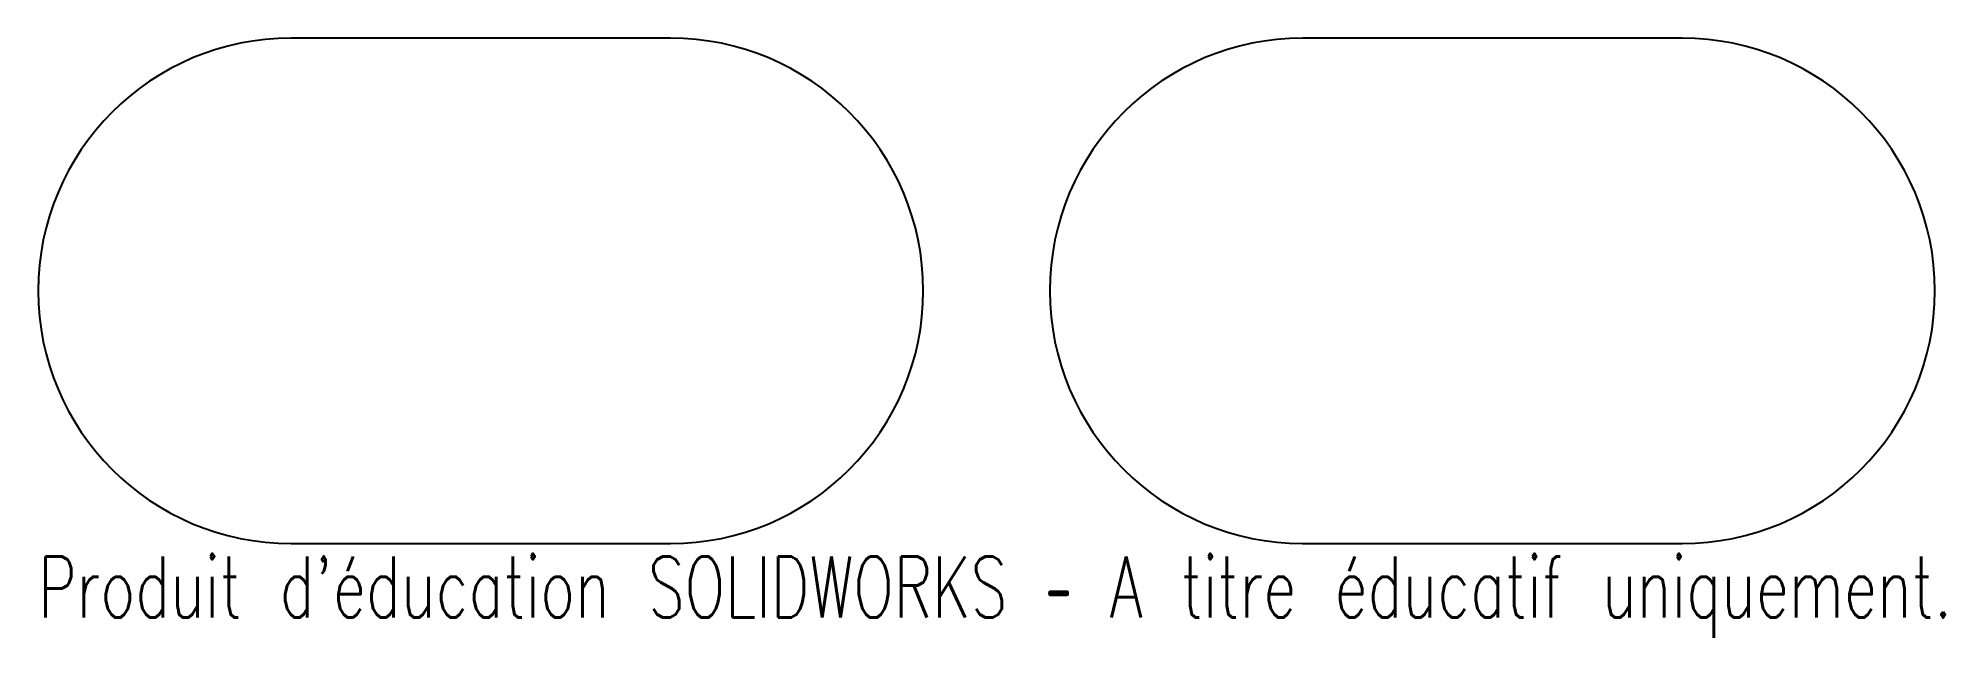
# Model space of a CAD drawing. Header units: millimetres. Extents: x -20 to 131, y -27 to 20.
import ezdxf

# ---------------------------------------------------------------- set-up
doc = ezdxf.new("R2010")
doc.units = ezdxf.units.MM
doc.styles.add('SLDTEXTSTYLE0', font='TXT', dxfattribs={"width": 0.7, "bigfont": 'bigfont'})

msp = doc.modelspace()

# ---------------------------------------------------------------- linework, layer by layer
at = {"color": 7, "linetype": 'Continuous', "lineweight": 25}
for p, q in [((30, 20), (0, 20)), ((110, 20), (80, 20)), ((0, -20), (30, -20)), ((80, -20), (110, -20))]:
    msp.add_line(p, q, dxfattribs=at)
for centre, start, end in [((0, 0), 90, 270), ((30, 0), 270, 90), ((80, 0), 90, 270), ((110, 0), 270, 90)]:
    msp.add_arc(centre, 20, start, end, dxfattribs=at)

# ---------------------------------------------------------------- texts
at = {"color": 7, "linetype": 'Continuous', "insert": (-20, -21.02), "char_height": 4.8336, "attachment_point": 1, "style": 'SLDTEXTSTYLE0'}
msp.add_mtext("Produit d'éducation SOLIDWORKS – A titre éducatif uniquement.", dxfattribs=at)

doc.saveas('drawing.dxf')
